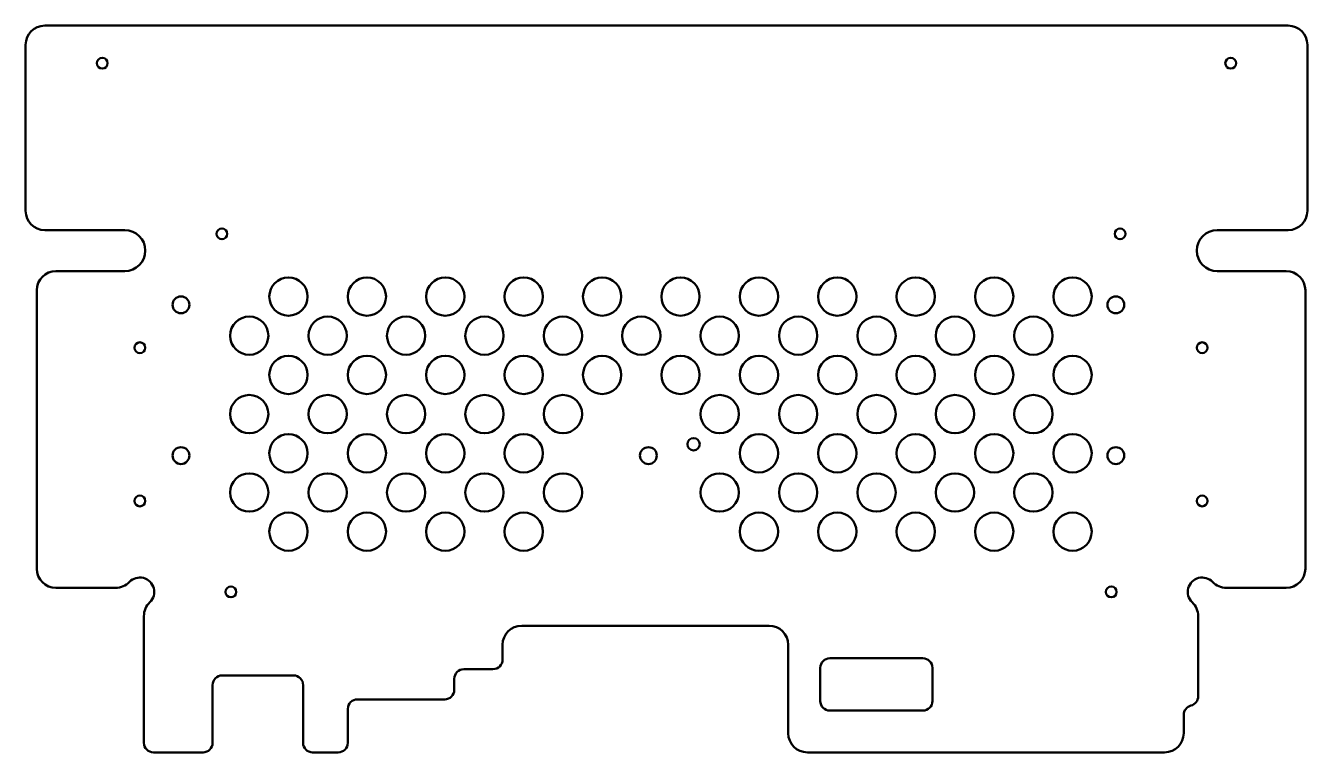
# Model space of a CAD drawing. Header units: inches. Extents: x -1.7 to 15.1, y -2.2 to 7.3.
import ezdxf

# ---------------------------------------------------------------- set-up
doc = ezdxf.new("R2010")
doc.units = ezdxf.units.IN
doc.header["$MEASUREMENT"] = 0
doc.layers.add('IV_INTERIOR_PROFILES', color=7, linetype='Continuous', lineweight=50)
doc.layers.add('IV_OUTER_PROFILE', color=7, linetype='Continuous', lineweight=50)

msp = doc.modelspace()

# ---------------------------------------------------------------- linework, layer by layer
at = {"layer": 'IV_INTERIOR_PROFILES'}
for p, q in [((8.834, -0.938), (10.048, -0.938)), ((8.709, -1.496), (8.709, -1.063)), ((10.173, -1.063), (10.173, -1.496)), ((10.048, -1.621), (8.834, -1.621))]:
    msp.add_line(p, q, dxfattribs=at)
for centre, radius in [((-0.665, 6.833), 0.0707), ((14.067, 6.833), 0.0707), ((0.897, 4.605), 0.0707), ((12.623, 4.605), 0.0707), ((1.766, 3.786), 0.25), ((2.79, 3.786), 0.25), ((3.813, 3.786), 0.25), ((4.837, 3.786), 0.25), ((5.861, 3.786), 0.25), ((6.884, 3.786), 0.25), ((7.908, 3.786), 0.25), ((8.931, 3.786), 0.25), ((9.955, 3.786), 0.25), ((10.979, 3.786), 0.25), ((12.002, 3.786), 0.25), ((0.363, 3.678), 0.11), ((12.567, 3.678), 0.11), ((1.254, 3.275), 0.25), ((2.278, 3.275), 0.25), ((3.302, 3.275), 0.25), ((4.325, 3.275), 0.25), ((5.349, 3.275), 0.25), ((6.372, 3.275), 0.25), ((7.396, 3.275), 0.25), ((8.42, 3.275), 0.25), ((9.443, 3.275), 0.25), ((10.467, 3.275), 0.25), ((11.491, 3.275), 0.25), ((-0.174, 3.118), 0.0707), ((13.694, 3.118), 0.0707), ((1.766, 2.763), 0.25), ((2.79, 2.763), 0.25), ((3.813, 2.763), 0.25), ((4.837, 2.763), 0.25), ((5.861, 2.763), 0.25), ((6.884, 2.763), 0.25), ((7.908, 2.763), 0.25), ((8.931, 2.763), 0.25), ((9.955, 2.763), 0.25), ((10.979, 2.763), 0.25), ((12.002, 2.763), 0.25), ((1.254, 2.251), 0.25), ((2.278, 2.251), 0.25), ((3.302, 2.251), 0.25), ((4.325, 2.251), 0.25), ((5.349, 2.251), 0.25), ((7.396, 2.251), 0.25), ((8.42, 2.251), 0.25), ((9.443, 2.251), 0.25), ((10.467, 2.251), 0.25), ((11.491, 2.251), 0.25), ((1.766, 1.739), 0.25), ((2.79, 1.739), 0.25), ((3.813, 1.739), 0.25), ((4.837, 1.739), 0.25), ((7.055, 1.857), 0.0807), ((7.908, 1.739), 0.25), ((8.931, 1.739), 0.25), ((9.955, 1.739), 0.25), ((10.979, 1.739), 0.25), ((12.002, 1.739), 0.25), ((0.363, 1.709), 0.11), ((6.465, 1.709), 0.11), ((12.567, 1.709), 0.11), ((1.254, 1.227), 0.25), ((2.278, 1.227), 0.25), ((3.302, 1.227), 0.25), ((4.325, 1.227), 0.25), ((5.349, 1.227), 0.25), ((7.396, 1.227), 0.25), ((8.42, 1.227), 0.25), ((9.443, 1.227), 0.25), ((10.467, 1.227), 0.25), ((11.491, 1.227), 0.25), ((-0.174, 1.117), 0.0707), ((13.694, 1.117), 0.0707), ((1.766, 0.716), 0.25), ((2.79, 0.716), 0.25), ((3.813, 0.716), 0.25), ((4.837, 0.716), 0.25), ((7.908, 0.716), 0.25), ((8.931, 0.716), 0.25), ((9.955, 0.716), 0.25), ((10.979, 0.716), 0.25), ((12.002, 0.716), 0.25), ((1.014, -0.071), 0.0707), ((12.507, -0.071), 0.0707)]:
    msp.add_circle(centre, radius, dxfattribs=at)
for centre, start, end in [((8.834, -1.063), 90, 180), ((10.048, -1.063), 360, 90), ((8.834, -1.496), 180, 270), ((10.048, -1.496), 270, 0)]:
    msp.add_arc(centre, 0.125, start, end, dxfattribs=at)
at = {"layer": 'IV_OUTER_PROFILE'}
for p, q in [((-1.415, 7.324), (14.817, 7.324)), ((-1.665, 4.904), (-1.665, 7.074)), ((15.067, 7.074), (15.067, 4.904)), ((-0.371, 4.654), (-1.415, 4.654)), ((13.891, 4.654), (14.817, 4.654)), ((-0.371, 4.118), (-1.27, 4.118)), ((14.791, 4.118), (13.891, 4.118)), ((-1.52, 3.868), (-1.52, 0.232)), ((15.041, 0.232), (15.041, 3.868)), ((-0.49, -0.018), (-1.27, -0.018)), ((14.791, -0.018), (14.01, -0.018)), ((-0.121, -2.041), (-0.121, -0.387)), ((13.642, -0.387), (13.642, -1.434)), ((4.811, -0.512), (8.04, -0.512)), ((4.561, -0.955), (4.561, -0.762)), ((8.29, -0.762), (8.29, -1.916)), ((0.901, -1.162), (1.832, -1.162)), ((4.056, -1.08), (4.436, -1.08)), ((0.776, -2.041), (0.776, -1.287)), ((1.957, -1.287), (1.957, -2.041)), ((3.931, -1.349), (3.931, -1.205)), ((2.666, -1.474), (3.806, -1.474)), ((2.541, -2.041), (2.541, -1.599)), ((13.453, -1.916), (13.453, -1.677)), ((0.651, -2.166), (0.004, -2.166)), ((2.416, -2.166), (2.082, -2.166)), ((13.203, -2.166), (8.54, -2.166))]:
    msp.add_line(p, q, dxfattribs=at)
for centre, radius, start, end in [((-1.415, 7.074), 0.25, 90, 180), ((14.817, 7.074), 0.25, 0, 90), ((-1.415, 4.904), 0.25, 180, 270), ((14.817, 4.904), 0.25, 270, 0), ((-0.371, 4.386), 0.268, 270, 90), ((13.891, 4.386), 0.268, 90, 270), ((-1.27, 3.868), 0.25, 90, 180), ((14.791, 3.868), 0.25, 0, 90), ((-1.27, 0.232), 0.25, 180, 270), ((14.791, 0.232), 0.25, 270, 0), ((-0.49, 0.232), 0.25, 270, 316.2784), ((-0.174, -0.071), 0.188, 313.7216, 136.2784), ((13.694, -0.071), 0.188, 43.7216, 226.2784), ((14.01, 0.232), 0.25, 223.7216, 270), ((0.129, -0.387), 0.25, 133.7216, 180), ((13.392, -0.387), 0.25, 0, 46.2784), ((4.811, -0.762), 0.25, 90, 180), ((8.04, -0.762), 0.25, 0, 90), ((4.436, -0.955), 0.125, 270, 0), ((0.901, -1.287), 0.125, 90, 180), ((1.832, -1.287), 0.125, 360, 90), ((4.056, -1.205), 0.125, 90, 180), ((2.666, -1.599), 0.125, 90, 180), ((3.806, -1.349), 0.125, 270, 0), ((13.517, -1.434), 0.125, 284.2217, 0), ((13.578, -1.677), 0.125, 104.2217, 180), ((8.54, -1.916), 0.25, 180, 270), ((13.203, -1.916), 0.25, 270, 0), ((0.004, -2.041), 0.125, 180, 270), ((0.651, -2.041), 0.125, 270, 360), ((2.082, -2.041), 0.125, 180, 270), ((2.416, -2.041), 0.125, 270, 0)]:
    msp.add_arc(centre, radius, start, end, dxfattribs=at)

doc.saveas('drawing.dxf')
